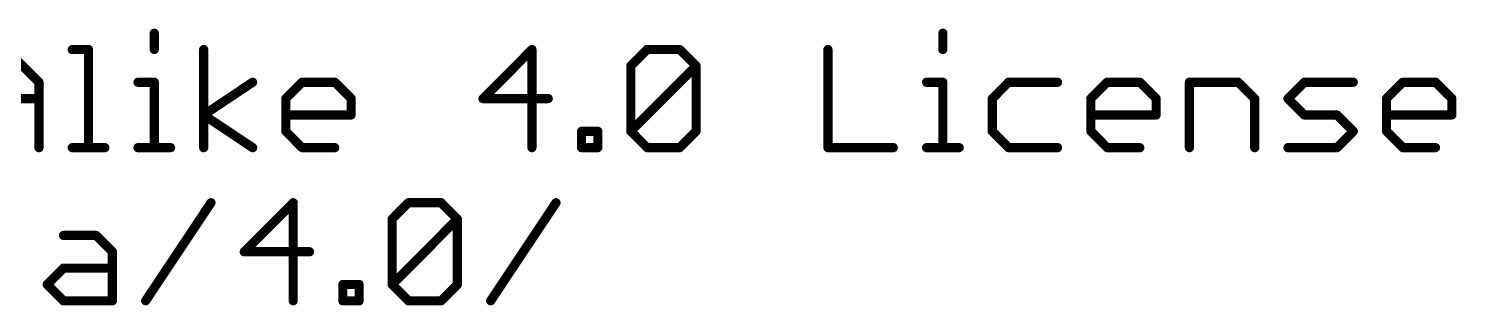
# Model space of a CAD drawing. Extents: x -38 to 69, y -24 to 44.
# Drawn here: x 45.29 to 69.01, y -20.95 to -16.36 of the extents above; entities that cross this region are included whole.
import ezdxf

# ---------------------------------------------------------------- set-up
doc = ezdxf.new("R2010")
doc.units = 0
doc.layers.add('51', color=53, linetype='CONTINUOUS')

msp = doc.modelspace()

# ---------------------------------------------------------------- linework, layer by layer
at = {"layer": '51', "const_width": 0.1524}
for points in [[(47.3795, -16.4406), (47.3795, -16.7118)], [(60.4767, -16.4406), (60.4767, -16.7118)], [(44.9221, -16.7118), (45.4644, -17.2541)], [(46.0169, -16.7118), (46.2881, -16.7118)], [(46.2881, -16.7118), (46.2881, -18.3388)], [(48.1998, -18.3388), (48.1998, -16.7118)], [(53.6519, -16.7118), (52.8384, -17.5253)], [(53.6519, -18.3388), (53.6519, -16.7118)], [(55.2941, -16.983), (55.5653, -16.7118)], [(55.5653, -16.7118), (56.1076, -16.7118)], [(56.1076, -16.7118), (56.3788, -16.983)], [(58.5684, -16.7118), (58.5684, -18.3388)], [(55.2941, -18.0676), (55.2941, -16.983)], [(55.2941, -18.0676), (56.3788, -16.983)], [(56.3788, -16.983), (56.3788, -18.0676)], [(45.4644, -17.2541), (45.4644, -18.3388)], [(47.1083, -17.2541), (47.3795, -17.2541)], [(47.3795, -17.2541), (47.3795, -18.3388)], [(48.1998, -17.7965), (49.0133, -17.2541)], [(49.5641, -17.5253), (49.8352, -17.2541)], [(49.8352, -17.2541), (50.3776, -17.2541)], [(50.3776, -17.2541), (50.6487, -17.5253)], [(60.2056, -17.2541), (60.4767, -17.2541)], [(60.4767, -17.2541), (60.4767, -18.3388)], [(61.5682, -17.2541), (61.297, -17.5253)], [(62.3817, -17.2541), (61.5682, -17.2541)], [(62.9342, -17.5253), (63.2053, -17.2541)], [(63.2053, -17.2541), (63.7477, -17.2541)], [(63.7477, -17.2541), (64.0188, -17.5253)], [(64.5713, -18.3388), (64.5713, -17.2541)], [(64.5713, -17.2541), (65.3848, -17.2541)], [(65.3848, -17.2541), (65.656, -17.5253)], [(66.2085, -17.5253), (66.4796, -17.2541)], [(66.4796, -17.2541), (67.2931, -17.2541)], [(67.8456, -17.5253), (68.1168, -17.2541)], [(68.1168, -17.2541), (68.6591, -17.2541)], [(68.6591, -17.2541), (68.9303, -17.5253)], [(44.3797, -17.5253), (45.4644, -17.5253)], [(49.5641, -18.0676), (49.5641, -17.5253)], [(50.6487, -17.5253), (50.6487, -17.7965)], [(52.8384, -17.5253), (53.923, -17.5253)], [(61.297, -17.5253), (61.297, -18.0676)], [(62.9342, -18.0676), (62.9342, -17.5253)], [(64.0188, -17.5253), (64.0188, -17.7965)], [(65.656, -17.5253), (65.656, -18.3388)], [(66.4796, -17.7965), (66.2085, -17.5253)], [(67.8456, -18.0676), (67.8456, -17.5253)], [(68.9303, -17.5253), (68.9303, -17.7965)], [(49.0133, -18.3388), (48.1998, -17.7965)], [(50.6487, -17.7965), (49.5641, -17.7965)], [(64.0188, -17.7965), (62.9342, -17.7965)], [(67.022, -17.7965), (66.4796, -17.7965)], [(67.2931, -18.0676), (67.022, -17.7965)], [(68.9303, -17.7965), (67.8456, -17.7965)], [(49.8352, -18.3388), (49.5641, -18.0676)], [(54.4755, -18.3388), (54.4755, -18.0676)], [(54.4755, -18.0676), (54.7467, -18.0676)], [(54.7467, -18.0676), (54.7467, -18.3388)], [(55.5653, -18.3388), (55.2941, -18.0676)], [(56.3788, -18.0676), (56.1076, -18.3388)], [(61.297, -18.0676), (61.5682, -18.3388)], [(63.2053, -18.3388), (62.9342, -18.0676)], [(67.022, -18.3388), (67.2931, -18.0676)], [(68.1168, -18.3388), (67.8456, -18.0676)], [(46.0169, -18.3388), (46.5592, -18.3388)], [(47.1083, -18.3388), (47.6507, -18.3388)], [(50.3776, -18.3388), (49.8352, -18.3388)], [(54.7467, -18.3388), (54.4755, -18.3388)], [(56.1076, -18.3388), (55.5653, -18.3388)], [(58.5684, -18.3388), (59.6531, -18.3388)], [(60.2056, -18.3388), (60.7479, -18.3388)], [(61.5682, -18.3388), (62.3817, -18.3388)], [(63.7477, -18.3388), (63.2053, -18.3388)], [(66.2085, -18.3388), (67.022, -18.3388)], [(68.6591, -18.3388), (68.1168, -18.3388)], [(47.2367, -20.8788), (48.3214, -19.2518)], [(49.6874, -19.2518), (48.8739, -20.0653)], [(49.6874, -20.8788), (49.6874, -19.2518)], [(51.3296, -19.523), (51.6008, -19.2518)], [(51.6008, -19.2518), (52.1431, -19.2518)], [(52.1431, -19.2518), (52.4143, -19.523)], [(52.9668, -20.8788), (54.0514, -19.2518)], [(51.3296, -20.6076), (51.3296, -19.523)], [(51.3296, -20.6076), (52.4143, -19.523)], [(52.4143, -19.523), (52.4143, -20.6076)], [(45.8707, -19.7941), (46.4131, -19.7941)], [(46.4131, -19.7941), (46.6842, -20.0653)], [(46.6842, -20.0653), (46.6842, -20.8788)], [(48.8739, -20.0653), (49.9585, -20.0653)], [(45.5996, -20.6076), (45.8707, -20.3365)], [(45.8707, -20.3365), (46.6842, -20.3365)], [(45.8707, -20.8788), (45.5996, -20.6076)], [(50.511, -20.8788), (50.511, -20.6076)], [(50.511, -20.6076), (50.7822, -20.6076)], [(50.7822, -20.6076), (50.7822, -20.8788)], [(51.6008, -20.8788), (51.3296, -20.6076)], [(52.4143, -20.6076), (52.1431, -20.8788)], [(46.6842, -20.8788), (45.8707, -20.8788)], [(50.7822, -20.8788), (50.511, -20.8788)], [(52.1431, -20.8788), (51.6008, -20.8788)]]:
    msp.add_lwpolyline(points, dxfattribs=at)
at = {"layer": '51', "const_width": 0.0762}
for points in [[(47.4176, -16.4406, 1), (47.3414, -16.4406)], [(60.5148, -16.4406, 1), (60.4386, -16.4406)], [(46.0169, -16.6737, 1), (46.0169, -16.7499)], [(46.3262, -16.7118, 1), (46.25, -16.7118)], [(46.2881, -16.7499, 1), (46.2881, -16.6737)], [(47.3414, -16.7118, 1), (47.4176, -16.7118)], [(48.2379, -16.7118, 1), (48.1617, -16.7118)], [(53.69, -16.7118, 1), (53.6138, -16.7118)], [(53.6788, -16.7388, 1), (53.6249, -16.6849)], [(55.5653, -16.6737, 1), (55.5653, -16.7499)], [(55.5922, -16.7388, 1), (55.5383, -16.6849)], [(56.1345, -16.6849, 1), (56.0807, -16.7388)], [(56.1076, -16.7499, 1), (56.1076, -16.6737)], [(58.6065, -16.7118, 1), (58.5303, -16.7118)], [(60.4386, -16.7118, 1), (60.5148, -16.7118)], [(55.3322, -16.983, 1), (55.256, -16.983)], [(55.2672, -16.956, 1), (55.321, -17.0099)], [(56.4169, -16.983, 1), (56.3407, -16.983)], [(56.4057, -17.0099, 1), (56.3518, -16.956)], [(56.3518, -17.0099, 1), (56.4057, -16.956)], [(45.5025, -17.2541, 1), (45.4263, -17.2541)], [(45.4374, -17.2811, 1), (45.4913, -17.2272)], [(47.1083, -17.216, 1), (47.1083, -17.2922)], [(47.4176, -17.2541, 1), (47.3414, -17.2541)], [(47.3795, -17.2922, 1), (47.3795, -17.216)], [(49.0344, -17.2858, 1), (48.9921, -17.2224)], [(49.8352, -17.216, 1), (49.8352, -17.2922)], [(49.8622, -17.2811, 1), (49.8083, -17.2272)], [(50.4045, -17.2272, 1), (50.3506, -17.2811)], [(50.3776, -17.2922, 1), (50.3776, -17.216)], [(60.2056, -17.216, 1), (60.2056, -17.2922)], [(60.5148, -17.2541, 1), (60.4386, -17.2541)], [(60.4767, -17.2922, 1), (60.4767, -17.216)], [(61.5682, -17.216, 1), (61.5682, -17.2922)], [(61.5951, -17.2811, 1), (61.5412, -17.2272)], [(62.3817, -17.2922, 1), (62.3817, -17.216)], [(63.2053, -17.216, 1), (63.2053, -17.2922)], [(63.2323, -17.2811, 1), (63.1784, -17.2272)], [(63.7746, -17.2272, 1), (63.7207, -17.2811)], [(63.7477, -17.2922, 1), (63.7477, -17.216)], [(64.6094, -17.2541, 1), (64.5332, -17.2541)], [(64.5713, -17.216, 1), (64.5713, -17.2922)], [(65.4118, -17.2272, 1), (65.3579, -17.2811)], [(65.3848, -17.2922, 1), (65.3848, -17.216)], [(66.4796, -17.216, 1), (66.4796, -17.2922)], [(66.5066, -17.2811, 1), (66.4527, -17.2272)], [(67.2931, -17.2922, 1), (67.2931, -17.216)], [(68.1168, -17.216, 1), (68.1168, -17.2922)], [(68.1437, -17.2811, 1), (68.0899, -17.2272)], [(68.6861, -17.2272, 1), (68.6322, -17.2811)], [(68.6591, -17.2922, 1), (68.6591, -17.216)], [(45.4644, -17.5634, 1), (45.4644, -17.4872)], [(49.6022, -17.5253, 1), (49.526, -17.5253)], [(49.5371, -17.4984, 1), (49.591, -17.5522)], [(50.6868, -17.5253, 1), (50.6106, -17.5253)], [(50.6218, -17.5522, 1), (50.6757, -17.4984)], [(52.8384, -17.4872, 1), (52.8384, -17.5634)], [(52.8114, -17.4984, 1), (52.8653, -17.5522)], [(53.923, -17.5634, 1), (53.923, -17.4872)], [(61.3351, -17.5253, 1), (61.2589, -17.5253)], [(61.2701, -17.4984, 1), (61.324, -17.5522)], [(62.9723, -17.5253, 1), (62.8961, -17.5253)], [(62.9072, -17.4984, 1), (62.9611, -17.5522)], [(64.0569, -17.5253, 1), (63.9807, -17.5253)], [(63.9919, -17.5522, 1), (64.0458, -17.4984)], [(65.6941, -17.5253, 1), (65.6179, -17.5253)], [(65.629, -17.5522, 1), (65.6829, -17.4984)], [(66.2354, -17.4984, 1), (66.1815, -17.5522)], [(66.1815, -17.4984, 1), (66.2354, -17.5522)], [(67.8837, -17.5253, 1), (67.8075, -17.5253)], [(67.8187, -17.4984, 1), (67.8726, -17.5522)], [(68.9684, -17.5253, 1), (68.8922, -17.5253)], [(68.9034, -17.5522, 1), (68.9572, -17.4984)], [(48.2209, -17.7648, 1), (48.1786, -17.8282)], [(48.1786, -17.7648, 1), (48.2209, -17.8282)], [(49.5641, -17.7584, 1), (49.5641, -17.8346)], [(50.6106, -17.7965, 1), (50.6868, -17.7965)], [(50.6487, -17.8346, 1), (50.6487, -17.7584)], [(62.9342, -17.7584, 1), (62.9342, -17.8346)], [(63.9807, -17.7965, 1), (64.0569, -17.7965)], [(64.0188, -17.8346, 1), (64.0188, -17.7584)], [(66.4796, -17.7584, 1), (66.4796, -17.8346)], [(66.4527, -17.8234, 1), (66.5066, -17.7695)], [(67.0489, -17.7695, 1), (66.995, -17.8234)], [(67.022, -17.8346, 1), (67.022, -17.7584)], [(67.8456, -17.7584, 1), (67.8456, -17.8346)], [(68.8922, -17.7965, 1), (68.9684, -17.7965)], [(68.9303, -17.8346, 1), (68.9303, -17.7584)], [(49.591, -18.0407, 1), (49.5371, -18.0946)], [(54.5136, -18.0676, 1), (54.4374, -18.0676)], [(54.4755, -18.0295, 1), (54.4755, -18.1057)], [(54.7848, -18.0676, 1), (54.7086, -18.0676)], [(54.7467, -18.1057, 1), (54.7467, -18.0295)], [(55.321, -18.0407, 1), (55.2672, -18.0946)], [(55.2672, -18.0407, 1), (55.321, -18.0946)], [(56.4057, -18.0946, 1), (56.3518, -18.0407)], [(61.324, -18.0407, 1), (61.2701, -18.0946)], [(62.9611, -18.0407, 1), (62.9072, -18.0946)], [(67.3201, -18.0946, 1), (67.2662, -18.0407)], [(67.2662, -18.0946, 1), (67.3201, -18.0407)], [(67.8726, -18.0407, 1), (67.8187, -18.0946)], [(49.526, -18.0676, 1), (49.6022, -18.0676)], [(55.256, -18.0676, 1), (55.3322, -18.0676)], [(56.3407, -18.0676, 1), (56.4169, -18.0676)], [(61.2589, -18.0676, 1), (61.3351, -18.0676)], [(62.8961, -18.0676, 1), (62.9723, -18.0676)], [(67.8075, -18.0676, 1), (67.8837, -18.0676)], [(45.4263, -18.3388, 1), (45.5025, -18.3388)], [(46.0169, -18.3007, 1), (46.0169, -18.3769)], [(46.25, -18.3388, 1), (46.3262, -18.3388)], [(46.5592, -18.3769, 1), (46.5592, -18.3007)], [(47.1083, -18.3007, 1), (47.1083, -18.3769)], [(47.3414, -18.3388, 1), (47.4176, -18.3388)], [(47.6507, -18.3769, 1), (47.6507, -18.3007)], [(48.1617, -18.3388, 1), (48.2379, -18.3388)], [(48.9921, -18.3705, 1), (49.0344, -18.3071)], [(49.8352, -18.3007, 1), (49.8352, -18.3769)], [(49.8083, -18.3657, 1), (49.8622, -18.3119)], [(50.3776, -18.3769, 1), (50.3776, -18.3007)], [(53.6138, -18.3388, 1), (53.69, -18.3388)], [(54.4755, -18.3007, 1), (54.4755, -18.3769)], [(54.4374, -18.3388, 1), (54.5136, -18.3388)], [(54.7086, -18.3388, 1), (54.7848, -18.3388)], [(54.7467, -18.3769, 1), (54.7467, -18.3007)], [(55.5653, -18.3007, 1), (55.5653, -18.3769)], [(55.5383, -18.3657, 1), (55.5922, -18.3119)], [(56.0807, -18.3119, 1), (56.1345, -18.3657)], [(56.1076, -18.3769, 1), (56.1076, -18.3007)], [(58.5684, -18.3007, 1), (58.5684, -18.3769)], [(58.5303, -18.3388, 1), (58.6065, -18.3388)], [(59.6531, -18.3769, 1), (59.6531, -18.3007)], [(60.2056, -18.3007, 1), (60.2056, -18.3769)], [(60.4386, -18.3388, 1), (60.5148, -18.3388)], [(60.7479, -18.3769, 1), (60.7479, -18.3007)], [(61.5682, -18.3007, 1), (61.5682, -18.3769)], [(61.5412, -18.3657, 1), (61.5951, -18.3119)], [(62.3817, -18.3769, 1), (62.3817, -18.3007)], [(63.2053, -18.3007, 1), (63.2053, -18.3769)], [(63.1784, -18.3657, 1), (63.2323, -18.3119)], [(63.7477, -18.3769, 1), (63.7477, -18.3007)], [(64.5332, -18.3388, 1), (64.6094, -18.3388)], [(65.6179, -18.3388, 1), (65.6941, -18.3388)], [(66.2085, -18.3007, 1), (66.2085, -18.3769)], [(66.995, -18.3119, 1), (67.0489, -18.3657)], [(67.022, -18.3769, 1), (67.022, -18.3007)], [(68.1168, -18.3007, 1), (68.1168, -18.3769)], [(68.0899, -18.3657, 1), (68.1437, -18.3119)], [(68.6591, -18.3769, 1), (68.6591, -18.3007)], [(48.3531, -19.2729, 1), (48.2897, -19.2307)], [(49.7255, -19.2518, 1), (49.6493, -19.2518)], [(49.7143, -19.2788, 1), (49.6604, -19.2249)], [(51.6008, -19.2137, 1), (51.6008, -19.2899)], [(51.6277, -19.2788, 1), (51.5738, -19.2249)], [(52.1701, -19.2249, 1), (52.1162, -19.2788)], [(52.1431, -19.2899, 1), (52.1431, -19.2137)], [(54.0831, -19.2729, 1), (54.0197, -19.2307)], [(51.3677, -19.523, 1), (51.2915, -19.523)], [(51.3027, -19.496, 1), (51.3566, -19.5499)], [(52.4524, -19.523, 1), (52.3762, -19.523)], [(52.4412, -19.5499, 1), (52.3873, -19.496)], [(52.3873, -19.5499, 1), (52.4412, -19.496)], [(45.8707, -19.756, 1), (45.8707, -19.8322)], [(46.44, -19.7672, 1), (46.3861, -19.8211)], [(46.4131, -19.8322, 1), (46.4131, -19.756)], [(46.7223, -20.0653, 1), (46.6461, -20.0653)], [(46.6573, -20.0922, 1), (46.7112, -20.0384)], [(48.8739, -20.0272, 1), (48.8739, -20.1034)], [(48.8469, -20.0384, 1), (48.9008, -20.0922)], [(49.9585, -20.1034, 1), (49.9585, -20.0272)], [(45.8707, -20.2984, 1), (45.8707, -20.3746)], [(45.8977, -20.3634, 1), (45.8438, -20.3095)], [(46.6842, -20.3746, 1), (46.6842, -20.2984)], [(45.6265, -20.5807, 1), (45.5726, -20.6346)], [(45.5726, -20.5807, 1), (45.6265, -20.6346)], [(50.5491, -20.6076, 1), (50.4729, -20.6076)], [(50.511, -20.5695, 1), (50.511, -20.6457)], [(50.8203, -20.6076, 1), (50.7441, -20.6076)], [(50.7822, -20.6457, 1), (50.7822, -20.5695)], [(51.3566, -20.5807, 1), (51.3027, -20.6346)], [(51.3027, -20.5807, 1), (51.3566, -20.6346)], [(51.2915, -20.6076, 1), (51.3677, -20.6076)], [(52.3762, -20.6076, 1), (52.4524, -20.6076)], [(52.4412, -20.6346, 1), (52.3873, -20.5807)], [(45.8707, -20.8407, 1), (45.8707, -20.9169)], [(45.8438, -20.9057, 1), (45.8977, -20.8519)], [(46.6461, -20.8788, 1), (46.7223, -20.8788)], [(46.6842, -20.9169, 1), (46.6842, -20.8407)], [(47.205, -20.8577, 1), (47.2684, -20.8999)], [(49.6493, -20.8788, 1), (49.7255, -20.8788)], [(50.511, -20.8407, 1), (50.511, -20.9169)], [(50.4729, -20.8788, 1), (50.5491, -20.8788)], [(50.7441, -20.8788, 1), (50.8203, -20.8788)], [(50.7822, -20.9169, 1), (50.7822, -20.8407)], [(51.6008, -20.8407, 1), (51.6008, -20.9169)], [(51.5738, -20.9057, 1), (51.6277, -20.8519)], [(52.1162, -20.8519, 1), (52.1701, -20.9057)], [(52.1431, -20.9169, 1), (52.1431, -20.8407)], [(52.9351, -20.8577, 1), (52.9985, -20.8999)]]:
    msp.add_lwpolyline(points, format="xyb", dxfattribs=at)

doc.saveas('drawing.dxf')
